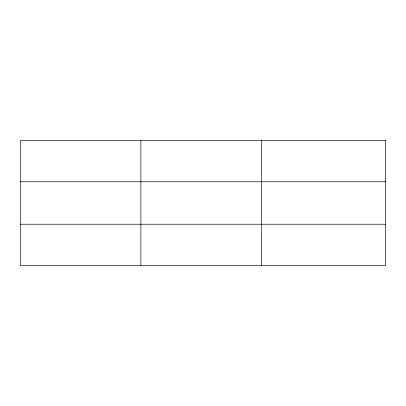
<?xml version="1.0" encoding="UTF-8"?>
<svg xmlns="http://www.w3.org/2000/svg" width="406" height="406" viewBox="0 0 406 406"><rect width="100%" height="100%" fill="white"/><g stroke="black" fill="none" stroke-linecap="round" stroke-linejoin="round"><path stroke-width="0.61" d="M140.882 265.438L140.882 140.562M261.464 265.438L261.464 140.562M20.3 181.771L385.7 181.771M20.3 224.229L385.7 224.229M385.7 140.562L385.7 265.438L20.3 265.438L20.3 140.562L385.7 140.562"/></g></svg>
